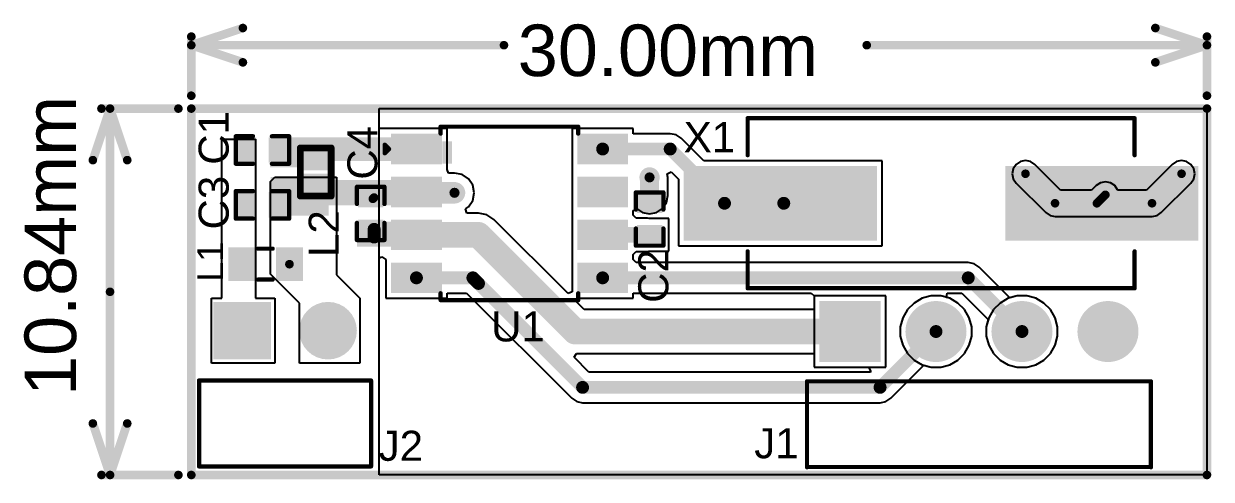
# Model space of a CAD drawing. Header units: millimetres. Extents: x -0.19 to 1.19, y -0.01 to 0.53.
import ezdxf

# ---------------------------------------------------------------- set-up
doc = ezdxf.new("R2010")
doc.units = ezdxf.units.MM
doc.header["$MEASUREMENT"] = 0
for name, color, linetype in [('BottomLayer', 5, 'Continuous'), ('BottomSolder', 6, 'Continuous'), ('Mechanical1', 6, 'Continuous'), ('Mechanical2', 216, 'Continuous'), ('MultiLayer', 9, 'Continuous'), ('PadHoleLayer', 156, 'Continuous'), ('TopLayer', 1, 'Continuous'), ('TopOverlay', 2, 'Continuous'), ('TopPaste', 8, 'Continuous'), ('TopSolder', 216, 'Continuous'), ('ViaHoleLayer', 16, 'Continuous')]:
    doc.layers.add(name, color=color, linetype=linetype)
doc.styles.add('Arial', font='arial.ttf', dxfattribs={"height": 0.2})

# ---------------------------------------------------------------- blocks, each defined once
blk = doc.blocks.new('HDR1X2__R_A_M_____1')
at = {"layer": 'BottomLayer'}
blk.add_hatch(color=5, dxfattribs=at).paths.add_polyline_path([(-0.02952755, 0.02952755), (0.02952755, 0.02952755), (0.02952755, -0.02952755), (-0.02952755, -0.02952755)])
h = blk.add_hatch(color=5, dxfattribs=at)
edge = h.paths.add_edge_path()
edge.add_arc((0.1, 0), 0.0295275, 0, 360)
at = {"layer": 'BottomSolder'}
blk.add_hatch(color=6, dxfattribs=at).paths.add_polyline_path([(-0.03352755, 0.03352755), (0.03352755, 0.03352755), (0.03352755, -0.03352755), (-0.03352755, -0.03352755)])
h = blk.add_hatch(color=6, dxfattribs=at)
edge = h.paths.add_edge_path()
edge.add_arc((0.1, 0), 0.0335275, 0, 360)
at = {"layer": 'MultiLayer'}
blk.add_hatch(color=9, dxfattribs=at).paths.add_polyline_path([(-0.02952755, 0.02952755), (0.02952755, 0.02952755), (0.02952755, -0.02952755), (-0.02952755, -0.02952755)])
h = blk.add_hatch(color=9, dxfattribs=at)
edge = h.paths.add_edge_path()
edge.add_arc((0.1, 0), 0.0295275, 0, 360)
at = {"layer": 'PadHoleLayer'}
h = blk.add_hatch(color=156, dxfattribs=at)
edge = h.paths.add_edge_path()
edge.add_arc((0, 0), 0.0177165, 0, 360)
h = blk.add_hatch(color=156, dxfattribs=at)
edge = h.paths.add_edge_path()
edge.add_arc((0.1, 0), 0.0177165, 0, 360)
at = {"layer": 'TopLayer'}
blk.add_hatch(color=1, dxfattribs=at).paths.add_polyline_path([(-0.02952755, 0.02952755), (0.02952755, 0.02952755), (0.02952755, -0.02952755), (-0.02952755, -0.02952755)])
h = blk.add_hatch(color=1, dxfattribs=at)
edge = h.paths.add_edge_path()
edge.add_arc((0.1, 0), 0.0295275, 0, 360)
at = {"layer": 'TopSolder'}
blk.add_hatch(color=216, dxfattribs=at).paths.add_polyline_path([(-0.03352755, 0.03352755), (0.03352755, 0.03352755), (0.03352755, -0.03352755), (-0.03352755, -0.03352755)])
h = blk.add_hatch(color=216, dxfattribs=at)
edge = h.paths.add_edge_path()
edge.add_arc((0.1, 0), 0.0335275, 0, 360)
at = {"layer": 'TopOverlay', "const_width": 0.005}
for points in [[(-0.05, -0.158), (-0.05, -0.058)], [(-0.05, -0.058), (0.15, -0.058)], [(0.15, -0.158), (0.15, -0.058)], [(-0.05, -0.158), (0.15, -0.158)]]:
    blk.add_lwpolyline(points, dxfattribs=at)
at = {"layer": 'TopOverlay', "const_width": 0.0025}
for points in [[(-0.05125, -0.058, 1), (-0.04875, -0.058, 1)], [(-0.05125, -0.058, 1), (-0.04875, -0.058, 1)], [(0.14875, -0.058, 1), (0.15125, -0.058, 1)], [(0.14875, -0.058, 1), (0.15125, -0.058, 1)], [(-0.05125, -0.158, 1), (-0.04875, -0.158, 1)], [(-0.05125, -0.158, 1), (-0.04875, -0.158, 1)], [(0.14875, -0.158, 1), (0.15125, -0.158, 1)], [(0.14875, -0.158, 1), (0.15125, -0.158, 1)]]:
    blk.add_lwpolyline(points, format="xyb", close=True, dxfattribs=at)
blk = doc.blocks.new('HDR1X4__R_A_M_____2')
at = {"layer": 'BottomLayer'}
blk.add_hatch(color=5, dxfattribs=at).paths.add_polyline_path([(-0.03149605, 0.03149605), (0.03149605, 0.03149605), (0.03149605, -0.03149605), (-0.03149605, -0.03149605)])
h = blk.add_hatch(color=5, dxfattribs=at)
edge = h.paths.add_edge_path()
edge.add_arc((0.1, 0), 0.031496, 0, 360)
h = blk.add_hatch(color=5, dxfattribs=at)
edge = h.paths.add_edge_path()
edge.add_arc((0.2, 0), 0.031496, 0, 360)
h = blk.add_hatch(color=5, dxfattribs=at)
edge = h.paths.add_edge_path()
edge.add_arc((0.3, 0), 0.031496, 0, 360)
at = {"layer": 'BottomSolder'}
blk.add_hatch(color=6, dxfattribs=at).paths.add_polyline_path([(-0.03549605, 0.03549605), (0.03549605, 0.03549605), (0.03549605, -0.03549605), (-0.03549605, -0.03549605)])
h = blk.add_hatch(color=6, dxfattribs=at)
edge = h.paths.add_edge_path()
edge.add_arc((0.1, 0), 0.035496, 0, 360)
h = blk.add_hatch(color=6, dxfattribs=at)
edge = h.paths.add_edge_path()
edge.add_arc((0.2, 0), 0.035496, 0, 360)
h = blk.add_hatch(color=6, dxfattribs=at)
edge = h.paths.add_edge_path()
edge.add_arc((0.3, 0), 0.035496, 0, 360)
at = {"layer": 'MultiLayer'}
blk.add_hatch(color=9, dxfattribs=at).paths.add_polyline_path([(-0.03149605, 0.03149605), (0.03149605, 0.03149605), (0.03149605, -0.03149605), (-0.03149605, -0.03149605)])
h = blk.add_hatch(color=9, dxfattribs=at)
edge = h.paths.add_edge_path()
edge.add_arc((0.1, 0), 0.031496, 0, 360)
h = blk.add_hatch(color=9, dxfattribs=at)
edge = h.paths.add_edge_path()
edge.add_arc((0.2, 0), 0.031496, 0, 360)
h = blk.add_hatch(color=9, dxfattribs=at)
edge = h.paths.add_edge_path()
edge.add_arc((0.3, 0), 0.031496, 0, 360)
at = {"layer": 'PadHoleLayer'}
h = blk.add_hatch(color=156, dxfattribs=at)
edge = h.paths.add_edge_path()
edge.add_arc((0, 0), 0.0187008, 0, 360)
h = blk.add_hatch(color=156, dxfattribs=at)
edge = h.paths.add_edge_path()
edge.add_arc((0.1, 0), 0.0187008, 0, 360)
h = blk.add_hatch(color=156, dxfattribs=at)
edge = h.paths.add_edge_path()
edge.add_arc((0.2, 0), 0.0187008, 0, 360)
h = blk.add_hatch(color=156, dxfattribs=at)
edge = h.paths.add_edge_path()
edge.add_arc((0.3, 0), 0.0187008, 0, 360)
at = {"layer": 'TopLayer'}
blk.add_hatch(color=1, dxfattribs=at).paths.add_polyline_path([(-0.03149605, 0.03149605), (0.03149605, 0.03149605), (0.03149605, -0.03149605), (-0.03149605, -0.03149605)])
h = blk.add_hatch(color=1, dxfattribs=at)
edge = h.paths.add_edge_path()
edge.add_arc((0.1, 0), 0.031496, 0, 360)
h = blk.add_hatch(color=1, dxfattribs=at)
edge = h.paths.add_edge_path()
edge.add_arc((0.2, 0), 0.031496, 0, 360)
h = blk.add_hatch(color=1, dxfattribs=at)
edge = h.paths.add_edge_path()
edge.add_arc((0.3, 0), 0.031496, 0, 360)
at = {"layer": 'TopSolder'}
blk.add_hatch(color=216, dxfattribs=at).paths.add_polyline_path([(-0.03549605, 0.03549605), (0.03549605, 0.03549605), (0.03549605, -0.03549605), (-0.03549605, -0.03549605)])
h = blk.add_hatch(color=216, dxfattribs=at)
edge = h.paths.add_edge_path()
edge.add_arc((0.1, 0), 0.035496, 0, 360)
h = blk.add_hatch(color=216, dxfattribs=at)
edge = h.paths.add_edge_path()
edge.add_arc((0.2, 0), 0.035496, 0, 360)
h = blk.add_hatch(color=216, dxfattribs=at)
edge = h.paths.add_edge_path()
edge.add_arc((0.3, 0), 0.035496, 0, 360)
at = {"layer": 'TopOverlay', "const_width": 0.005}
for points in [[(-0.05, -0.058), (0.3494976, -0.058)], [(-0.05, -0.158), (-0.05, -0.058)], [(0.35, -0.158), (0.35, -0.058)], [(-0.05, -0.1577184), (0.3494976, -0.1577184)]]:
    blk.add_lwpolyline(points, dxfattribs=at)
at = {"layer": 'TopOverlay', "const_width": 0.0025}
for points in [[(-0.05125, -0.058, 1), (-0.04875, -0.058, 1)], [(-0.05125, -0.058, 1), (-0.04875, -0.058, 1)], [(0.3482476, -0.058, 1), (0.3507476, -0.058, 1)], [(0.34875, -0.058, 1), (0.35125, -0.058, 1)], [(-0.05125, -0.1577184, 1), (-0.04875, -0.1577184, 1)], [(-0.05125, -0.158, 1), (-0.04875, -0.158, 1)], [(0.3482476, -0.1577184, 1), (0.3507476, -0.1577184, 1)], [(0.34875, -0.158, 1), (0.35125, -0.158, 1)]]:
    blk.add_lwpolyline(points, format="xyb", close=True, dxfattribs=at)
blk = doc.blocks.new('C___0402_3')
at = {"layer": 'TopLayer'}
for points in [[(-0.0275, -0.0125), (-0.0275, 0.0125), (-0.0095, 0.0125), (-0.0095, -0.0125)], [(0.0095, -0.0125), (0.0095, 0.0125), (0.0275, 0.0125), (0.0275, -0.0125)]]:
    blk.add_hatch(color=1, dxfattribs=at).paths.add_polyline_path(points)
at = {"layer": 'TopPaste'}
for points in [[(-0.0275, -0.0125), (-0.0275, 0.0125), (-0.0095, 0.0125), (-0.0095, -0.0125)], [(0.0095, -0.0125), (0.0095, 0.0125), (0.0275, 0.0125), (0.0275, -0.0125)]]:
    blk.add_hatch(color=8, dxfattribs=at).paths.add_polyline_path(points)
at = {"layer": 'TopSolder'}
for points in [[(-0.0298622, -0.0148622), (-0.0298622, 0.0148622), (-0.0071378, 0.0148622), (-0.0071378, -0.0148622)], [(0.0071378, -0.0148622), (0.0071378, 0.0148622), (0.0298622, 0.0148622), (0.0298622, -0.0148622)]]:
    blk.add_hatch(color=216, dxfattribs=at).paths.add_polyline_path(points)
at = {"layer": 'TopOverlay', "const_width": 0.005}
for points in [[(-0.011, 0.016), (-0.031, 0.016)], [(-0.031, -0.016), (-0.031, 0.016)], [(0.031, 0.016), (0.011, 0.016)], [(0.031, -0.016), (0.031, 0.016)], [(-0.011, -0.016), (-0.031, -0.016)], [(0.031, -0.016), (0.011, -0.016)]]:
    blk.add_lwpolyline(points, dxfattribs=at)
at = {"layer": 'TopOverlay', "const_width": 0.0025}
for points in [[(-0.03225, 0.016, 1), (-0.02975, 0.016, 1)], [(-0.03225, 0.016, 1), (-0.02975, 0.016, 1)], [(-0.01225, 0.016, 1), (-0.00975, 0.016, 1)], [(0.00975, 0.016, 1), (0.01225, 0.016, 1)], [(0.02975, 0.016, 1), (0.03225, 0.016, 1)], [(0.02975, 0.016, 1), (0.03225, 0.016, 1)], [(-0.03225, -0.016, 1), (-0.02975, -0.016, 1)], [(-0.03225, -0.016, 1), (-0.02975, -0.016, 1)], [(-0.01225, -0.016, 1), (-0.00975, -0.016, 1)], [(0.00975, -0.016, 1), (0.01225, -0.016, 1)], [(0.02975, -0.016, 1), (0.03225, -0.016, 1)], [(0.02975, -0.016, 1), (0.03225, -0.016, 1)]]:
    blk.add_lwpolyline(points, format="xyb", close=True, dxfattribs=at)
blk = doc.blocks.new('HC_49S_SMD_4')
at = {"layer": 'TopLayer'}
for points in [[(-0.2952756, 0.0393701), (-0.0787402, 0.0393701), (-0.0787402, -0.0393701), (-0.2952756, -0.0393701)], [(0.0787402, 0.0393701), (0.2952756, 0.0393701), (0.2952756, -0.0393701), (0.0787402, -0.0393701)]]:
    blk.add_hatch(color=1, dxfattribs=at).paths.add_polyline_path(points)
at = {"layer": 'TopPaste'}
for points in [[(-0.2952756, 0.0393701), (-0.0787402, 0.0393701), (-0.0787402, -0.0393701), (-0.2952756, -0.0393701)], [(0.0787402, 0.0393701), (0.2952756, 0.0393701), (0.2952756, -0.0393701), (0.0787402, -0.0393701)]]:
    blk.add_hatch(color=8, dxfattribs=at).paths.add_polyline_path(points)
at = {"layer": 'TopSolder'}
for points in [[(-0.2992756, 0.0433701), (-0.0747402, 0.0433701), (-0.0747402, -0.0433701), (-0.2992756, -0.0433701)], [(0.0747402, 0.0433701), (0.2992756, 0.0433701), (0.2992756, -0.0433701), (0.0747402, -0.0433701)]]:
    blk.add_hatch(color=216, dxfattribs=at).paths.add_polyline_path(points)
at = {"layer": 'TopOverlay', "const_width": 0.005}
for points in [[(-0.225, 0.056), (-0.225, 0.099)], [(-0.225, 0.099), (0.225, 0.099)], [(0.225, 0.056), (0.225, 0.099)], [(-0.225, -0.099), (-0.225, -0.056)], [(0.225, -0.099), (0.225, -0.056)], [(-0.225, -0.099), (0.225, -0.099)]]:
    blk.add_lwpolyline(points, dxfattribs=at)
at = {"layer": 'TopOverlay', "const_width": 0.0025}
for points in [[(-0.22625, 0.099, 1), (-0.22375, 0.099, 1)], [(-0.22625, 0.099, 1), (-0.22375, 0.099, 1)], [(0.22375, 0.099, 1), (0.22625, 0.099, 1)], [(0.22375, 0.099, 1), (0.22625, 0.099, 1)], [(-0.22625, 0.056, 1), (-0.22375, 0.056, 1)], [(0.22375, 0.056, 1), (0.22625, 0.056, 1)], [(-0.22625, -0.056, 1), (-0.22375, -0.056, 1)], [(0.22375, -0.056, 1), (0.22625, -0.056, 1)], [(-0.22625, -0.099, 1), (-0.22375, -0.099, 1)], [(-0.22625, -0.099, 1), (-0.22375, -0.099, 1)], [(0.22375, -0.099, 1), (0.22625, -0.099, 1)], [(0.22375, -0.099, 1), (0.22625, -0.099, 1)]]:
    blk.add_lwpolyline(points, format="xyb", close=True, dxfattribs=at)
blk = doc.blocks.new('SOP_8_5')
at = {"layer": 'TopLayer'}
for points in [[(-0.13385825, 0.08877955), (-0.08267715, 0.08877955), (-0.08267715, 0.06122045), (-0.13385825, 0.06122045)], [(0.08267715, 0.08877955), (0.13385825, 0.08877955), (0.13385825, 0.06122045), (0.08267715, 0.06122045)], [(-0.13385825, 0.03877955), (-0.08267715, 0.03877955), (-0.08267715, 0.01122045), (-0.13385825, 0.01122045)], [(0.08267715, 0.03877955), (0.13385825, 0.03877955), (0.13385825, 0.01122045), (0.08267715, 0.01122045)], [(-0.13385825, -0.01122045), (-0.08267715, -0.01122045), (-0.08267715, -0.03877955), (-0.13385825, -0.03877955)], [(0.08267715, -0.01122045), (0.13385825, -0.01122045), (0.13385825, -0.03877955), (0.08267715, -0.03877955)], [(-0.13385825, -0.06122045), (-0.08267715, -0.06122045), (-0.08267715, -0.08877955), (-0.13385825, -0.08877955)], [(0.08267715, -0.06122045), (0.13385825, -0.06122045), (0.13385825, -0.08877955), (0.08267715, -0.08877955)]]:
    blk.add_hatch(color=1, dxfattribs=at).paths.add_polyline_path(points)
at = {"layer": 'TopOverlay'}
blk.add_hatch(color=2, dxfattribs=at).paths.add_polyline_path([(-0.078, 0.058), (-0.067, 0.058), (-0.067, 0.084), (-0.078, 0.084)])
at = {"layer": 'TopPaste'}
for points in [[(-0.13385825, 0.08877955), (-0.08267715, 0.08877955), (-0.08267715, 0.06122045), (-0.13385825, 0.06122045)], [(0.08267715, 0.08877955), (0.13385825, 0.08877955), (0.13385825, 0.06122045), (0.08267715, 0.06122045)], [(-0.13385825, 0.03877955), (-0.08267715, 0.03877955), (-0.08267715, 0.01122045), (-0.13385825, 0.01122045)], [(0.08267715, 0.03877955), (0.13385825, 0.03877955), (0.13385825, 0.01122045), (0.08267715, 0.01122045)], [(-0.13385825, -0.01122045), (-0.08267715, -0.01122045), (-0.08267715, -0.03877955), (-0.13385825, -0.03877955)], [(0.08267715, -0.01122045), (0.13385825, -0.01122045), (0.13385825, -0.03877955), (0.08267715, -0.03877955)], [(-0.13385825, -0.06122045), (-0.08267715, -0.06122045), (-0.08267715, -0.08877955), (-0.13385825, -0.08877955)], [(0.08267715, -0.06122045), (0.13385825, -0.06122045), (0.13385825, -0.08877955), (0.08267715, -0.08877955)]]:
    blk.add_hatch(color=8, dxfattribs=at).paths.add_polyline_path(points)
at = {"layer": 'TopSolder'}
for points in [[(-0.13785825, 0.09277955), (-0.07867715, 0.09277955), (-0.07867715, 0.05722045), (-0.13785825, 0.05722045)], [(0.07867715, 0.09277955), (0.13785825, 0.09277955), (0.13785825, 0.05722045), (0.07867715, 0.05722045)], [(-0.13785825, 0.04277955), (-0.07867715, 0.04277955), (-0.07867715, 0.00722045), (-0.13785825, 0.00722045)], [(0.07867715, 0.04277955), (0.13785825, 0.04277955), (0.13785825, 0.00722045), (0.07867715, 0.00722045)], [(-0.13785825, -0.00722045), (-0.07867715, -0.00722045), (-0.07867715, -0.04277955), (-0.13785825, -0.04277955)], [(0.07867715, -0.00722045), (0.13785825, -0.00722045), (0.13785825, -0.04277955), (0.07867715, -0.04277955)], [(-0.13785825, -0.05722045), (-0.07867715, -0.05722045), (-0.07867715, -0.09277955), (-0.13785825, -0.09277955)], [(0.07867715, -0.05722045), (0.13785825, -0.05722045), (0.13785825, -0.09277955), (0.07867715, -0.09277955)]]:
    blk.add_hatch(color=216, dxfattribs=at).paths.add_polyline_path(points)
at = {"layer": 'TopOverlay', "const_width": 0.005}
for points in [[(-0.0801417, 0.101), (0.0798583, 0.101)], [(-0.0801417, 0.093), (-0.0801417, 0.101)], [(0.0798583, 0.093), (0.0798583, 0.101)], [(-0.1451417, 0.08), (-0.1401417, 0.075)], [(-0.1451417, 0.07), (-0.1451417, 0.08)], [(-0.1451417, 0.07), (-0.1401417, 0.075)], [(-0.0801417, -0.101), (-0.0801417, -0.093)], [(0.0798583, -0.101), (0.0798583, -0.093)], [(-0.0801417, -0.101), (0.0798583, -0.101)]]:
    blk.add_lwpolyline(points, dxfattribs=at)
at = {"layer": 'TopOverlay', "const_width": 0.0025}
for points in [[(-0.0813917, 0.101, 1), (-0.0788917, 0.101, 1)], [(-0.0813917, 0.101, 1), (-0.0788917, 0.101, 1)], [(0.0786083, 0.101, 1), (0.0811083, 0.101, 1)], [(0.0786083, 0.101, 1), (0.0811083, 0.101, 1)], [(-0.0813917, 0.093, 1), (-0.0788917, 0.093, 1)], [(0.0786083, 0.093, 1), (0.0811083, 0.093, 1)], [(-0.1463917, 0.08, 1), (-0.1438917, 0.08, 1)], [(-0.1463917, 0.08, 1), (-0.1438917, 0.08, 1)], [(-0.1463917, 0.07, 1), (-0.1438917, 0.07, 1)], [(-0.1463917, 0.07, 1), (-0.1438917, 0.07, 1)], [(-0.1413917, 0.075, 1), (-0.1388917, 0.075, 1)], [(-0.1413917, 0.075, 1), (-0.1388917, 0.075, 1)], [(-0.0813917, -0.093, 1), (-0.0788917, -0.093, 1)], [(0.0786083, -0.093, 1), (0.0811083, -0.093, 1)], [(-0.0813917, -0.101, 1), (-0.0788917, -0.101, 1)], [(-0.0813917, -0.101, 1), (-0.0788917, -0.101, 1)], [(0.0786083, -0.101, 1), (0.0811083, -0.101, 1)], [(0.0786083, -0.101, 1), (0.0811083, -0.101, 1)]]:
    blk.add_lwpolyline(points, format="xyb", close=True, dxfattribs=at)
blk = doc.blocks.new('IND_0402_6')
at = {"layer": 'TopLayer'}
for points in [[(-0.0216535, 0.011811), (-0.0059055, 0.011811), (-0.0059055, -0.011811), (-0.0216535, -0.011811)], [(0.0059056, 0.011811), (0.0216536, 0.011811), (0.0216536, -0.011811), (0.0059056, -0.011811)]]:
    blk.add_hatch(color=1, dxfattribs=at).paths.add_polyline_path(points)
at = {"layer": 'TopPaste'}
for points in [[(-0.0216535, 0.011811), (-0.0059055, 0.011811), (-0.0059055, -0.011811), (-0.0216535, -0.011811)], [(0.0059056, 0.011811), (0.0216536, 0.011811), (0.0216536, -0.011811), (0.0059056, -0.011811)]]:
    blk.add_hatch(color=8, dxfattribs=at).paths.add_polyline_path(points)
at = {"layer": 'TopSolder'}
for points in [[(-0.0256535, 0.015811), (-0.0019055, 0.015811), (-0.0019055, -0.015811), (-0.0256535, -0.015811)], [(0.0019056, 0.015811), (0.0256536, 0.015811), (0.0256536, -0.015811), (0.0019056, -0.015811)]]:
    blk.add_hatch(color=216, dxfattribs=at).paths.add_polyline_path(points)
at = {"layer": 'TopOverlay', "const_width": 0.007874}
for points in [[(-0.028, 0.018), (-0.028, -0.018)], [(-0.028, 0.018), (-0.012, 0.018)], [(-0.012, 0.018), (0.028, 0.018)], [(0.028, 0.018), (0.028, -0.018)], [(-0.028, -0.018), (-0.012, -0.018)], [(-0.012, -0.018), (0.028, -0.018)]]:
    blk.add_lwpolyline(points, dxfattribs=at)
at = {"layer": 'TopOverlay', "const_width": 0.003937}
for points in [[(-0.0299685, 0.018, 1), (-0.0260315, 0.018, 1)], [(-0.0299685, 0.018, 1), (-0.0260315, 0.018, 1)], [(-0.0139685, 0.018, 1), (-0.0100315, 0.018, 1)], [(-0.0139685, 0.018, 1), (-0.0100315, 0.018, 1)], [(0.0260315, 0.018, 1), (0.0299685, 0.018, 1)], [(0.0260315, 0.018, 1), (0.0299685, 0.018, 1)], [(-0.0299685, -0.018, 1), (-0.0260315, -0.018, 1)], [(-0.0299685, -0.018, 1), (-0.0260315, -0.018, 1)], [(-0.0139685, -0.018, 1), (-0.0100315, -0.018, 1)], [(-0.0139685, -0.018, 1), (-0.0100315, -0.018, 1)], [(0.0260315, -0.018, 1), (0.0299685, -0.018, 1)], [(0.0260315, -0.018, 1), (0.0299685, -0.018, 1)]]:
    blk.add_lwpolyline(points, format="xyb", close=True, dxfattribs=at)
blk = doc.blocks.new('IND_0603__1608_M_______7')
at = {"layer": 'TopLayer'}
for points in [[(-0.03937, 0.01574805), (-0.015748, 0.01574805), (-0.015748, -0.01574805), (-0.03937, -0.01574805)], [(0.0157481, 0.01574805), (0.0393701, 0.01574805), (0.0393701, -0.01574805), (0.0157481, -0.01574805)]]:
    blk.add_hatch(color=1, dxfattribs=at).paths.add_polyline_path(points)
at = {"layer": 'TopPaste'}
for points in [[(-0.03937, 0.01574805), (-0.015748, 0.01574805), (-0.015748, -0.01574805), (-0.03937, -0.01574805)], [(0.0157481, 0.01574805), (0.0393701, 0.01574805), (0.0393701, -0.01574805), (0.0157481, -0.01574805)]]:
    blk.add_hatch(color=8, dxfattribs=at).paths.add_polyline_path(points)
at = {"layer": 'TopSolder'}
for points in [[(-0.04337, 0.01974805), (-0.011748, 0.01974805), (-0.011748, -0.01974805), (-0.04337, -0.01974805)], [(0.0117481, 0.01974805), (0.0433701, 0.01974805), (0.0433701, -0.01974805), (0.0117481, -0.01974805)]]:
    blk.add_hatch(color=216, dxfattribs=at).paths.add_polyline_path(points)
at = {"layer": 'TopOverlay', "const_width": 0.005}
for points in [[(0.009, 0.018), (-0.008, 0.018)], [(0.009, -0.018), (-0.008, -0.018)]]:
    blk.add_lwpolyline(points, dxfattribs=at)
at = {"layer": 'TopOverlay', "const_width": 0.0025}
for points in [[(-0.00925, 0.018, 1), (-0.00675, 0.018, 1)], [(0.00775, 0.018, 1), (0.01025, 0.018, 1)], [(-0.00925, -0.018, 1), (-0.00675, -0.018, 1)], [(0.00775, -0.018, 1), (0.01025, -0.018, 1)]]:
    blk.add_lwpolyline(points, format="xyb", close=True, dxfattribs=at)
blk = doc.blocks.new('C___0402_8')
at = {"layer": 'TopLayer'}
for points in [[(-0.0275, -0.0125), (-0.0275, 0.0125), (-0.0095, 0.0125), (-0.0095, -0.0125)], [(0.0095, -0.0125), (0.0095, 0.0125), (0.0275, 0.0125), (0.0275, -0.0125)]]:
    blk.add_hatch(color=1, dxfattribs=at).paths.add_polyline_path(points)
at = {"layer": 'TopPaste'}
for points in [[(-0.0275, -0.0125), (-0.0275, 0.0125), (-0.0095, 0.0125), (-0.0095, -0.0125)], [(0.0095, -0.0125), (0.0095, 0.0125), (0.0275, 0.0125), (0.0275, -0.0125)]]:
    blk.add_hatch(color=8, dxfattribs=at).paths.add_polyline_path(points)
at = {"layer": 'TopSolder'}
for points in [[(-0.0298622, -0.0148622), (-0.0298622, 0.0148622), (-0.0071378, 0.0148622), (-0.0071378, -0.0148622)], [(0.0071378, -0.0148622), (0.0071378, 0.0148622), (0.0298622, 0.0148622), (0.0298622, -0.0148622)]]:
    blk.add_hatch(color=216, dxfattribs=at).paths.add_polyline_path(points)
at = {"layer": 'TopOverlay', "const_width": 0.005}
for points in [[(-0.031, 0.016), (-0.031, -0.016)], [(-0.011, 0.016), (-0.031, 0.016)], [(0.031, 0.016), (0.011, 0.016)], [(0.031, 0.016), (0.031, -0.016)], [(-0.011, -0.016), (-0.031, -0.016)], [(0.031, -0.016), (0.011, -0.016)]]:
    blk.add_lwpolyline(points, dxfattribs=at)
at = {"layer": 'TopOverlay', "const_width": 0.0025}
for points in [[(-0.03225, 0.016, 1), (-0.02975, 0.016, 1)], [(-0.03225, 0.016, 1), (-0.02975, 0.016, 1)], [(-0.01225, 0.016, 1), (-0.00975, 0.016, 1)], [(0.00975, 0.016, 1), (0.01225, 0.016, 1)], [(0.02975, 0.016, 1), (0.03225, 0.016, 1)], [(0.02975, 0.016, 1), (0.03225, 0.016, 1)], [(-0.03225, -0.016, 1), (-0.02975, -0.016, 1)], [(-0.03225, -0.016, 1), (-0.02975, -0.016, 1)], [(-0.01225, -0.016, 1), (-0.00975, -0.016, 1)], [(0.00975, -0.016, 1), (0.01225, -0.016, 1)], [(0.02975, -0.016, 1), (0.03225, -0.016, 1)], [(0.02975, -0.016, 1), (0.03225, -0.016, 1)]]:
    blk.add_lwpolyline(points, format="xyb", close=True, dxfattribs=at)
blk = doc.blocks.new('C___0402_9')
at = {"layer": 'TopLayer'}
for points in [[(-0.0275, -0.0125), (-0.0275, 0.0125), (-0.0095, 0.0125), (-0.0095, -0.0125)], [(0.0095, -0.0125), (0.0095, 0.0125), (0.0275, 0.0125), (0.0275, -0.0125)]]:
    blk.add_hatch(color=1, dxfattribs=at).paths.add_polyline_path(points)
at = {"layer": 'TopPaste'}
for points in [[(-0.0275, -0.0125), (-0.0275, 0.0125), (-0.0095, 0.0125), (-0.0095, -0.0125)], [(0.0095, -0.0125), (0.0095, 0.0125), (0.0275, 0.0125), (0.0275, -0.0125)]]:
    blk.add_hatch(color=8, dxfattribs=at).paths.add_polyline_path(points)
at = {"layer": 'TopSolder'}
for points in [[(-0.0298622, -0.0148622), (-0.0298622, 0.0148622), (-0.0071378, 0.0148622), (-0.0071378, -0.0148622)], [(0.0071378, -0.0148622), (0.0071378, 0.0148622), (0.0298622, 0.0148622), (0.0298622, -0.0148622)]]:
    blk.add_hatch(color=216, dxfattribs=at).paths.add_polyline_path(points)
at = {"layer": 'TopOverlay', "const_width": 0.005}
for points in [[(-0.031, 0.016), (-0.031, -0.016)], [(-0.031, 0.016), (-0.011, 0.016)], [(0.011, 0.016), (0.031, 0.016)], [(0.031, 0.016), (0.031, -0.016)], [(-0.031, -0.016), (-0.011, -0.016)], [(0.011, -0.016), (0.031, -0.016)]]:
    blk.add_lwpolyline(points, dxfattribs=at)
at = {"layer": 'TopOverlay', "const_width": 0.0025}
for points in [[(-0.03225, 0.016, 1), (-0.02975, 0.016, 1)], [(-0.03225, 0.016, 1), (-0.02975, 0.016, 1)], [(-0.01225, 0.016, 1), (-0.00975, 0.016, 1)], [(0.00975, 0.016, 1), (0.01225, 0.016, 1)], [(0.02975, 0.016, 1), (0.03225, 0.016, 1)], [(0.02975, 0.016, 1), (0.03225, 0.016, 1)], [(-0.03225, -0.016, 1), (-0.02975, -0.016, 1)], [(-0.03225, -0.016, 1), (-0.02975, -0.016, 1)], [(-0.01225, -0.016, 1), (-0.00975, -0.016, 1)], [(0.00975, -0.016, 1), (0.01225, -0.016, 1)], [(0.02975, -0.016, 1), (0.03225, -0.016, 1)], [(0.02975, -0.016, 1), (0.03225, -0.016, 1)]]:
    blk.add_lwpolyline(points, format="xyb", close=True, dxfattribs=at)
blk = doc.blocks.new('C___0402_10')
at = {"layer": 'TopLayer'}
for points in [[(-0.0275, -0.0125), (-0.0275, 0.0125), (-0.0095, 0.0125), (-0.0095, -0.0125)], [(0.0095, -0.0125), (0.0095, 0.0125), (0.0275, 0.0125), (0.0275, -0.0125)]]:
    blk.add_hatch(color=1, dxfattribs=at).paths.add_polyline_path(points)
at = {"layer": 'TopPaste'}
for points in [[(-0.0275, -0.0125), (-0.0275, 0.0125), (-0.0095, 0.0125), (-0.0095, -0.0125)], [(0.0095, -0.0125), (0.0095, 0.0125), (0.0275, 0.0125), (0.0275, -0.0125)]]:
    blk.add_hatch(color=8, dxfattribs=at).paths.add_polyline_path(points)
at = {"layer": 'TopSolder'}
for points in [[(-0.0298622, -0.0148622), (-0.0298622, 0.0148622), (-0.0071378, 0.0148622), (-0.0071378, -0.0148622)], [(0.0071378, -0.0148622), (0.0071378, 0.0148622), (0.0298622, 0.0148622), (0.0298622, -0.0148622)]]:
    blk.add_hatch(color=216, dxfattribs=at).paths.add_polyline_path(points)
at = {"layer": 'TopOverlay', "const_width": 0.005}
for points in [[(-0.031, -0.016), (-0.031, 0.016)], [(-0.031, 0.016), (-0.011, 0.016)], [(0.011, 0.016), (0.031, 0.016)], [(0.031, -0.016), (0.031, 0.016)], [(-0.031, -0.016), (-0.011, -0.016)], [(0.011, -0.016), (0.031, -0.016)]]:
    blk.add_lwpolyline(points, dxfattribs=at)
at = {"layer": 'TopOverlay', "const_width": 0.0025}
for points in [[(-0.03225, 0.016, 1), (-0.02975, 0.016, 1)], [(-0.03225, 0.016, 1), (-0.02975, 0.016, 1)], [(-0.01225, 0.016, 1), (-0.00975, 0.016, 1)], [(0.00975, 0.016, 1), (0.01225, 0.016, 1)], [(0.02975, 0.016, 1), (0.03225, 0.016, 1)], [(0.02975, 0.016, 1), (0.03225, 0.016, 1)], [(-0.03225, -0.016, 1), (-0.02975, -0.016, 1)], [(-0.03225, -0.016, 1), (-0.02975, -0.016, 1)], [(-0.01225, -0.016, 1), (-0.00975, -0.016, 1)], [(0.00975, -0.016, 1), (0.01225, -0.016, 1)], [(0.02975, -0.016, 1), (0.03225, -0.016, 1)], [(0.02975, -0.016, 1), (0.03225, -0.016, 1)]]:
    blk.add_lwpolyline(points, format="xyb", close=True, dxfattribs=at)

msp = doc.modelspace()

# ---------------------------------------------------------------- hatches: boundary and pattern name
at = {"layer": 'BottomLayer'}
h = msp.add_hatch(color=5, dxfattribs=at)
edge = h.paths.add_edge_path()
edge.add_arc((0.5328996, 0.3464745), 0.011811, 0, 360)
h = msp.add_hatch(color=5, dxfattribs=at)
edge = h.paths.add_edge_path()
edge.add_arc((0.3060866, 0.3285354), 0.011811, 0, 360)
at = {"layer": 'TopLayer'}
for points in [[(0.1590467, 0.3933008), (0.0913775, 0.3933008), (0.0913775, 0.3583882), (0.1590467, 0.3583882)], [(0.0922559, 0.3657558), (0.2874015, 0.3657558), (0.2874015, 0.393315), (0.0922559, 0.393315)], [(0.0921732, 0.3020354), (0.1598424, 0.3020354), (0.1598424, 0.3468582), (0.0921732, 0.3468582)], [(0.0922559, 0.3140354), (0.2874015, 0.3140354), (0.2874015, 0.343315), (0.0922559, 0.343315)], [(0.1925984, 0.2657558), (0.2874016, 0.2657558), (0.2874016, 0.2950354), (0.1925984, 0.2950354)]]:
    msp.add_hatch(color=1, dxfattribs=at).paths.add_polyline_path(points)
h = msp.add_hatch(color=1, dxfattribs=at)
edge = h.paths.add_edge_path()
edge.add_arc((0.5328996, 0.3464745), 0.011811, 0, 360)
h = msp.add_hatch(color=1, dxfattribs=at)
edge = h.paths.add_edge_path()
edge.add_arc((0.3060866, 0.3285354), 0.011811, 0, 360)
at = {"layer": 'ViaHoleLayer'}
h = msp.add_hatch(color=16, dxfattribs=at)
edge = h.paths.add_edge_path()
edge.add_arc((0.5328996, 0.3464745), 0.0059055, 0, 360)
h = msp.add_hatch(color=16, dxfattribs=at)
edge = h.paths.add_edge_path()
edge.add_arc((0.3060866, 0.3285354), 0.0059055, 0, 360)

# ---------------------------------------------------------------- linework, layer by layer
at = {"layer": 'BottomLayer'}
for p, q in [((0.2184943, 0), (0.2184943, 0.4265827)), ((0.2184943, 0.4265827), (1.1811024, 0.4265827)), ((1.1811024, 0.4265827), (1.1811024, 0)), ((0.807496, 0.2085118), (0.724504, 0.2085118)), ((0.724504, 0.2085118), (0.724504, 0.1255198)), ((0.807496, 0.1255198), (0.807496, 0.2085118)), ((0.8605369, 0.2085118), (0.8499831, 0.2056839)), ((0.8714631, 0.2085118), (0.8605369, 0.2085118)), ((0.8820169, 0.2056839), (0.8714631, 0.2085118)), ((0.9605369, 0.2085118), (0.9499831, 0.2056839)), ((0.9714631, 0.2085118), (0.9605369, 0.2085118)), ((0.9820169, 0.2056839), (0.9714631, 0.2085118)), ((0.8405208, 0.2002209), (0.8327949, 0.192495)), ((0.8499831, 0.2056839), (0.8405208, 0.2002209)), ((0.8914792, 0.2002209), (0.8820169, 0.2056839)), ((0.8992051, 0.192495), (0.8914792, 0.2002209)), ((0.9405208, 0.2002209), (0.9327949, 0.192495)), ((0.9499831, 0.2056839), (0.9405208, 0.2002209)), ((0.9914792, 0.2002209), (0.9820169, 0.2056839)), ((0.9992051, 0.192495), (0.9914792, 0.2002209)), ((0.8273319, 0.1830327), (0.824504, 0.1724789)), ((0.8327949, 0.192495), (0.8273319, 0.1830327)), ((0.9046681, 0.1830327), (0.8992051, 0.192495)), ((0.907496, 0.1724789), (0.9046681, 0.1830327)), ((0.9273319, 0.1830327), (0.924504, 0.1724789)), ((0.9327949, 0.192495), (0.9273319, 0.1830327)), ((1.0046681, 0.1830327), (0.9992051, 0.192495)), ((1.007496, 0.1724789), (1.0046681, 0.1830327)), ((0.824504, 0.1724789), (0.824504, 0.1615527)), ((0.907496, 0.1615527), (0.907496, 0.1724789)), ((0.924504, 0.1724789), (0.924504, 0.1615527)), ((1.007496, 0.1615527), (1.007496, 0.1724789)), ((0.824504, 0.1615527), (0.8273319, 0.1509989)), ((0.9046681, 0.1509989), (0.907496, 0.1615527)), ((0.924504, 0.1615527), (0.9273319, 0.1509989)), ((1.0046681, 0.1509989), (1.007496, 0.1615527)), ((0.8273319, 0.1509989), (0.8327949, 0.1415366)), ((0.8327949, 0.1415366), (0.8405208, 0.1338107)), ((0.8914792, 0.1338107), (0.8992051, 0.1415366)), ((0.8992051, 0.1415366), (0.9046681, 0.1509989)), ((0.9273319, 0.1509989), (0.9327949, 0.1415366)), ((0.9327949, 0.1415366), (0.9405208, 0.1338107)), ((0.9914792, 0.1338107), (0.9992051, 0.1415366)), ((0.9992051, 0.1415366), (1.0046681, 0.1509989)), ((0.724504, 0.1255198), (0.807496, 0.1255198)), ((0.8405208, 0.1338107), (0.8499831, 0.1283477)), ((0.8499831, 0.1283477), (0.8605369, 0.1255198)), ((0.8605369, 0.1255198), (0.8714631, 0.1255198)), ((0.8714631, 0.1255198), (0.8820169, 0.1283477)), ((0.8820169, 0.1283477), (0.8914792, 0.1338107)), ((0.9405208, 0.1338107), (0.9499831, 0.1283477)), ((0.9499831, 0.1283477), (0.9605369, 0.1255198)), ((0.9605369, 0.1255198), (0.9714631, 0.1255198)), ((0.9714631, 0.1255198), (0.9820169, 0.1283477)), ((0.9820169, 0.1283477), (0.9914792, 0.1338107)), ((1.1811024, 0), (0.2184943, 0))]:
    msp.add_line(p, q, dxfattribs=at)
at = {"layer": 'Mechanical1', "const_width": 0.01}
for points in [[(0, 0.5004016), (0.06, 0.5204016)], [(1.1211024, 0.5204016), (1.1811024, 0.5004016)], [(0, 0.4415827), (0, 0.5104016)], [(1.1811024, 0.4415827), (1.1811024, 0.5104016)], [(0, 0.5004016), (0.06, 0.4804016)], [(0, 0.5004016), (0.3636142, 0.5004016)], [(0.7854881, 0.5004016), (1.1811024, 0.5004016)], [(1.1211024, 0.4804016), (1.1811024, 0.5004016)], [(-0.1144882, 0.3665827), (-0.0944882, 0.4265827)], [(-0.1044882, 0.4265827), (-0.015, 0.4265827)], [(-0.0944882, 0.4265827), (-0.0744882, 0.3665827)], [(-0.0944882, 0.2132913), (-0.0944882, 0.4265827)], [(-0.0944882, 0), (-0.0944882, 0.2132913)], [(-0.1144882, 0.06), (-0.0944882, 0)], [(-0.0944882, 0), (-0.0744882, 0.06)], [(-0.1044882, 0), (-0.015, 0)]]:
    msp.add_lwpolyline(points, dxfattribs=at)
at = {"layer": 'Mechanical1', "const_width": 0.005}
for points in [[(0.0575, 0.5204016, 1), (0.0625, 0.5204016, 1)], [(1.1186024, 0.5204016, 1), (1.1236024, 0.5204016, 1)], [(-0.0025, 0.5104016, 1), (0.0025, 0.5104016, 1)], [(1.1786024, 0.5104016, 1), (1.1836024, 0.5104016, 1)], [(-0.0025, 0.5004016, 1), (0.0025, 0.5004016, 1)], [(-0.0025, 0.5004016, 1), (0.0025, 0.5004016, 1)], [(-0.0025, 0.5004016, 1), (0.0025, 0.5004016, 1)], [(0.3611142, 0.5004016, 1), (0.3661142, 0.5004016, 1)], [(0.7829881, 0.5004016, 1), (0.7879881, 0.5004016, 1)], [(1.1786024, 0.5004016, 1), (1.1836024, 0.5004016, 1)], [(1.1786024, 0.5004016, 1), (1.1836024, 0.5004016, 1)], [(1.1786024, 0.5004016, 1), (1.1836024, 0.5004016, 1)], [(0.0575, 0.4804016, 1), (0.0625, 0.4804016, 1)], [(1.1186024, 0.4804016, 1), (1.1236024, 0.4804016, 1)], [(-0.0025, 0.4415827, 1), (0.0025, 0.4415827, 1)], [(1.1786024, 0.4415827, 1), (1.1836024, 0.4415827, 1)], [(-0.1069882, 0.4265827, 1), (-0.1019882, 0.4265827, 1)], [(-0.0969882, 0.4265827, 1), (-0.0919882, 0.4265827, 1)], [(-0.0969882, 0.4265827, 1), (-0.0919882, 0.4265827, 1)], [(-0.0969882, 0.4265827, 1), (-0.0919882, 0.4265827, 1)], [(-0.0175, 0.4265827, 1), (-0.0125, 0.4265827, 1)], [(-0.1169882, 0.3665827, 1), (-0.1119882, 0.3665827, 1)], [(-0.0769882, 0.3665827, 1), (-0.0719882, 0.3665827, 1)], [(-0.0969882, 0.2132913, 1), (-0.0919882, 0.2132913, 1)], [(-0.0969882, 0.2132913, 1), (-0.0919882, 0.2132913, 1)], [(-0.1169882, 0.06, 1), (-0.1119882, 0.06, 1)], [(-0.0769882, 0.06, 1), (-0.0719882, 0.06, 1)], [(-0.1069882, 0, 1), (-0.1019882, 0, 1)], [(-0.0969882, 0, 1), (-0.0919882, 0, 1)], [(-0.0969882, 0, 1), (-0.0919882, 0, 1)], [(-0.0969882, 0, 1), (-0.0919882, 0, 1)], [(-0.0175, 0, 1), (-0.0125, 0, 1)]]:
    msp.add_lwpolyline(points, format="xyb", close=True, dxfattribs=at)
at = {"layer": 'Mechanical2', "const_width": 0.01}
for points in [[(0, 0), (0, 0.4265827)], [(0, 0.4265827), (1.1811024, 0.4265827)], [(1.1811024, 0), (1.1811024, 0.4265827)], [(0, 0), (1.1811024, 0)]]:
    msp.add_lwpolyline(points, dxfattribs=at)
at = {"layer": 'Mechanical2', "const_width": 0.005}
for points in [[(-0.0025, 0.4265827, 1), (0.0025, 0.4265827, 1)], [(-0.0025, 0.4265827, 1), (0.0025, 0.4265827, 1)], [(1.1786024, 0.4265827, 1), (1.1836024, 0.4265827, 1)], [(1.1786024, 0.4265827, 1), (1.1836024, 0.4265827, 1)], [(-0.0025, 0, 1), (0.0025, 0, 1)], [(-0.0025, 0, 1), (0.0025, 0, 1)], [(1.1786024, 0, 1), (1.1836024, 0, 1)], [(1.1786024, 0, 1), (1.1836024, 0, 1)]]:
    msp.add_lwpolyline(points, format="xyb", close=True, dxfattribs=at)
at = {"layer": 'TopLayer'}
for p, q in [((0.2184943, 0.4035109), (0.2184943, 0.4265827)), ((0.2184943, 0.4265827), (1.1811024, 0.4265827)), ((1.1811024, 0.4265827), (1.1811024, 0)), ((0.2874016, 0.4035109), (0.2184943, 0.4035109)), ((0.288387, 0.4033149), (0.2874016, 0.4035109)), ((0.2974015, 0.4033149), (0.288387, 0.4033149)), ((0.2974015, 0.3943004), (0.2974015, 0.4033149)), ((0.5139369, 0.4033149), (0.4427559, 0.4033149)), ((0.4427559, 0.4033149), (0.4427559, 0.3557561)), ((0.5139369, 0.3973782), (0.5139369, 0.4033149)), ((0.0354331, 0.2057559), (0.0354331, 0.391074)), ((0.0354331, 0.391074), (0.0748031, 0.391074)), ((0.0748031, 0.391074), (0.074803, 0.2057559)), ((0.2975975, 0.393315), (0.2974015, 0.3943004)), ((0.2975975, 0.3657558), (0.2975975, 0.393315)), ((0.5568894, 0.3973782), (0.5139369, 0.3973782)), ((0.5637176, 0.39602), (0.5568894, 0.3973782)), ((0.5695062, 0.3921522), (0.5637176, 0.39602)), ((0.5959418, 0.3657166), (0.5695062, 0.3921522)), ((0.2974015, 0.3647704), (0.2975975, 0.3657558)), ((0.2974015, 0.355756), (0.2974015, 0.3647704)), ((0.8032436, 0.3657166), (0.5959418, 0.3657166)), ((0.8032436, 0.2669764), (0.8032436, 0.3657166)), ((0.959258, 0.361531), (0.9559427, 0.3565693)), ((0.9642197, 0.3648463), (0.959258, 0.361531)), ((0.9700724, 0.3660105), (0.9642197, 0.3648463)), ((0.9759251, 0.3648463), (0.9700724, 0.3660105)), ((0.9808868, 0.361531), (0.9759251, 0.3648463)), ((1.0107774, 0.3316404), (0.9808868, 0.361531)), ((1.1407605, 0.361531), (1.1108699, 0.3316404)), ((1.1457222, 0.3648463), (1.1407605, 0.361531)), ((1.1515749, 0.3660105), (1.1457222, 0.3648463)), ((1.1574277, 0.3648463), (1.1515749, 0.3660105)), ((1.1623893, 0.361531), (1.1574277, 0.3648463)), ((1.1657046, 0.3565694), (1.1623893, 0.361531)), ((0.0922559, 0.3418582), (0.0972217, 0.3468583)), ((0.0972217, 0.3468583), (0.169, 0.3468582)), ((0.169, 0.3468582), (0.1689999, 0.2328538)), ((0.2974016, 0.355756), (0.2974015, 0.355756)), ((0.2991405, 0.3514762), (0.2974016, 0.355756)), ((0.3060866, 0.3514762), (0.2991405, 0.3514762)), ((0.3148657, 0.3497299), (0.3060866, 0.3514762)), ((0.3223082, 0.344757), (0.3148657, 0.3497299)), ((0.4427559, 0.3557561), (0.4427557, 0.3557561)), ((0.4427557, 0.3557561), (0.4427557, 0.3533147)), ((0.4427557, 0.3533147), (0.4427559, 0.3533147)), ((0.4427559, 0.3533147), (0.4427559, 0.308315)), ((0.553483, 0.350637), (0.5580911, 0.3531001)), ((0.554311, 0.3464745), (0.553483, 0.350637)), ((0.554311, 0.3255), (0.554311, 0.3464745)), ((0.5580911, 0.3531001), (0.5667082, 0.344483)), ((0.9559427, 0.3565693), (0.9547785, 0.3507166)), ((0.9547785, 0.3507166), (0.9559427, 0.3448639)), ((1.1668688, 0.3507166), (1.1657046, 0.3565694)), ((1.1657046, 0.3448639), (1.1668688, 0.3507166)), ((0.0922559, 0.2713347), (0.0922559, 0.3418582)), ((0.3272811, 0.3373145), (0.3223082, 0.344757)), ((0.3290274, 0.3285354), (0.3272811, 0.3373145)), ((0.5667082, 0.344483), (0.5667082, 0.2669764)), ((0.9559427, 0.3448639), (0.959258, 0.3399022)), ((0.959258, 0.3399022), (0.9936281, 0.3055321)), ((1.0468148, 0.3316404), (1.0107774, 0.3316404)), ((1.0521773, 0.3370029), (1.0468148, 0.3316404)), ((1.057139, 0.3403182), (1.0521773, 0.3370029)), ((1.0629917, 0.3414824), (1.057139, 0.3403182)), ((1.0688444, 0.3403182), (1.0629917, 0.3414824)), ((1.0738061, 0.3370029), (1.0688444, 0.3403182)), ((1.0771214, 0.3320412), (1.0738061, 0.3370029)), ((1.0772011, 0.3316404), (1.0771214, 0.3320412)), ((1.1108699, 0.3316404), (1.0772011, 0.3316404)), ((1.1280192, 0.3055321), (1.1623893, 0.3399022)), ((1.1623893, 0.3399022), (1.1657046, 0.3448639)), ((0.3223082, 0.3123138), (0.3272811, 0.3197563)), ((0.3272811, 0.3197563), (0.3290274, 0.3285354)), ((0.5526812, 0.3173062), (0.554311, 0.3255)), ((0.3188831, 0.3100252), (0.3223082, 0.3123138)), ((0.3203998, 0.3050252), (0.3188831, 0.3100252)), ((0.3338583, 0.3050252), (0.3203998, 0.3050252)), ((0.3436128, 0.3030849), (0.3338583, 0.3050252)), ((0.4427559, 0.308315), (0.4427558, 0.3057559)), ((0.4427558, 0.3057559), (0.4427559, 0.3007558)), ((0.5139369, 0.3077661), (0.5189369, 0.3095731)), ((0.513937, 0.3024432), (0.5139369, 0.3077661)), ((0.5189369, 0.3095731), (0.5247058, 0.3057184)), ((0.5247058, 0.3057184), (0.5328996, 0.3040886)), ((0.5328996, 0.3040886), (0.5410934, 0.3057184)), ((0.5410934, 0.3057184), (0.5480397, 0.3103599)), ((0.5480397, 0.3103599), (0.5526812, 0.3173062)), ((0.9936281, 0.3055321), (0.9985898, 0.3022168)), ((1.1230575, 0.3022168), (1.1280192, 0.3055321)), ((0.3518823, 0.2975594), (0.3436128, 0.3030849)), ((0.4381365, 0.2113052), (0.3518823, 0.2975594)), ((0.4427559, 0.3007558), (0.4427559, 0.258315)), ((0.5174725, 0.2989076), (0.513937, 0.3024432)), ((0.5305, 0.2989076), (0.5174725, 0.2989076)), ((0.5325492, 0.2985), (0.5305, 0.2989076)), ((0.5555, 0.2985), (0.5325492, 0.2985)), ((0.5555, 0.2605), (0.5555, 0.2985)), ((0.9985898, 0.3022168), (1.0044425, 0.3010526)), ((1.0044425, 0.3010526), (1.1172048, 0.3010526)), ((1.1172048, 0.3010526), (1.1230575, 0.3022168)), ((0.0922559, 0.2337558), (0.0922559, 0.2713347)), ((0.5667082, 0.2669764), (0.8032436, 0.2669764)), ((0.2184943, 0.2527354), (0.221499, 0.2539872)), ((0.2184943, 0), (0.2184943, 0.2527354)), ((0.221499, 0.2539872), (0.2262205, 0.2510096)), ((0.2262205, 0.2510096), (0.2262205, 0.2057559)), ((0.4427559, 0.258315), (0.4427558, 0.2557559)), ((0.4427558, 0.2557559), (0.4427559, 0.2507558)), ((0.4427559, 0.2507558), (0.4427559, 0.2132187)), ((0.513937, 0.2566276), (0.5174725, 0.2601632)), ((0.513937, 0.2509138), (0.513937, 0.2566276)), ((0.5174725, 0.2473782), (0.513937, 0.2509138)), ((0.5174725, 0.2601632), (0.5305, 0.2601632)), ((0.5305, 0.2601632), (0.5321932, 0.2605)), ((0.5321932, 0.2605), (0.5555, 0.2605)), ((0.9034804, 0.2473782), (0.5174725, 0.2473782)), ((0.9103086, 0.24602), (0.9034804, 0.2473782)), ((0.9160972, 0.2421522), (0.9103086, 0.24602)), ((0.9520197, 0.2062296), (0.9160972, 0.2421522)), ((0.1259842, 0.2000275), (0.0922559, 0.2337558)), ((0.1689999, 0.2328538), (0.1960984, 0.2057558)), ((0.2974015, 0.2057559), (0.2974015, 0.2116926)), ((0.2974015, 0.2116926), (0.3200737, 0.2116926)), ((0.3200737, 0.2116926), (0.321377, 0.2103893)), ((0.321377, 0.2103893), (0.3213774, 0.210389)), ((0.3213774, 0.210389), (0.442383, 0.0893835)), ((0.4427559, 0.2132187), (0.4381365, 0.2113052)), ((0.5139369, 0.2057559), (0.5139369, 0.2116926)), ((0.5139369, 0.2116926), (0.7208215, 0.2116926)), ((0.7208215, 0.2116926), (0.724504, 0.2085117)), ((0.724504, 0.2085117), (0.724504, 0.1925056)), ((0.8782525, 0.2066926), (0.8789107, 0.2116926)), ((0.8789107, 0.2116926), (0.8960896, 0.2116926)), ((0.8960896, 0.2116926), (0.9267862, 0.1809961)), ((0.9605369, 0.2085118), (0.9520197, 0.2062296)), ((0.9714631, 0.2085118), (0.9605369, 0.2085118)), ((0.9820169, 0.2056839), (0.9714631, 0.2085118)), ((0.023622, 0.13), (0.023622, 0.2057559)), ((0.023622, 0.2057559), (0.0354331, 0.2057559)), ((0.074803, 0.2057559), (0.0972402, 0.2057559)), ((0.0972402, 0.2057559), (0.0972402, 0.13)), ((0.1259842, 0.13), (0.1259842, 0.2000275)), ((0.1960984, 0.2057558), (0.1960983, 0.13)), ((0.2262205, 0.2057559), (0.2974015, 0.2057559)), ((0.4483052, 0.2011365), (0.4502187, 0.2057559)), ((0.4569361, 0.1925056), (0.4483052, 0.2011365)), ((0.4502187, 0.2057559), (0.5139369, 0.2057559)), ((0.8820169, 0.2056839), (0.8782525, 0.2066926)), ((0.8914792, 0.2002209), (0.8820169, 0.2056839)), ((0.8992051, 0.192495), (0.8914792, 0.2002209)), ((0.9914792, 0.2002209), (0.9820169, 0.2056839)), ((0.9992051, 0.192495), (0.9914792, 0.2002209)), ((0.724504, 0.1925056), (0.4569361, 0.1925056)), ((0.9046681, 0.1830327), (0.8992051, 0.192495)), ((0.907496, 0.1724789), (0.9046681, 0.1830327)), ((0.9267862, 0.1809961), (0.924504, 0.1724789)), ((1.0046681, 0.1830327), (0.9992051, 0.192495)), ((1.007496, 0.1724789), (1.0046681, 0.1830327)), ((0.907496, 0.1615527), (0.907496, 0.1724789)), ((0.924504, 0.1724789), (0.924504, 0.1615527)), ((1.007496, 0.1615527), (1.007496, 0.1724789)), ((0.9046681, 0.1509989), (0.907496, 0.1615527)), ((0.924504, 0.1615527), (0.9273319, 0.1509989)), ((1.0046681, 0.1509989), (1.007496, 0.1615527)), ((0.4452335, 0.137), (0.4477786, 0.141526)), ((0.4477786, 0.141526), (0.724504, 0.141526)), ((0.724504, 0.141526), (0.724504, 0.1255198)), ((0.8914792, 0.1338107), (0.8992051, 0.1415366)), ((0.8992051, 0.1415366), (0.9046681, 0.1509989)), ((0.9273319, 0.1509989), (0.9327949, 0.1415366)), ((0.9327949, 0.1415366), (0.9405208, 0.1338107)), ((0.9914792, 0.1338107), (0.9992051, 0.1415366)), ((0.9992051, 0.1415366), (1.0046681, 0.1509989)), ((0.0972402, 0.13), (0.023622, 0.13)), ((0.1960983, 0.13), (0.1259842, 0.13)), ((0.4623907, 0.1198428), (0.4452335, 0.137)), ((0.724504, 0.1255198), (0.7874568, 0.1255198)), ((0.7874568, 0.1255198), (0.7901293, 0.1205198)), ((0.813601, 0.0893832), (0.8520197, 0.127802)), ((0.8520197, 0.127802), (0.8605369, 0.1255198)), ((0.8605369, 0.1255198), (0.8714631, 0.1255198)), ((0.8714631, 0.1255198), (0.8820169, 0.1283477)), ((0.8820169, 0.1283477), (0.8914792, 0.1338107)), ((0.9405208, 0.1338107), (0.9499831, 0.1283477)), ((0.9499831, 0.1283477), (0.9605369, 0.1255198)), ((0.9605369, 0.1255198), (0.9714631, 0.1255198)), ((0.9714631, 0.1255198), (0.9820169, 0.1283477)), ((0.9820169, 0.1283477), (0.9914792, 0.1338107)), ((0.789677, 0.1198428), (0.4623907, 0.1198428)), ((0.7901293, 0.1205198), (0.789677, 0.1198428)), ((0.442383, 0.0893835), (0.4423832, 0.0893832)), ((0.4423832, 0.0893832), (0.4481719, 0.0855154)), ((0.4481719, 0.0855154), (0.455, 0.0841572)), ((0.455, 0.0841572), (0.8009842, 0.0841572)), ((0.8009842, 0.0841572), (0.8078124, 0.0855154)), ((0.8078124, 0.0855154), (0.813601, 0.0893832)), ((1.1811024, 0), (0.2184943, 0))]:
    msp.add_line(p, q, dxfattribs=at)
for points, const_width in [([(0.4783464, 0.3795354), (0.5568894, 0.3795354)], 0.015), ([(0.5568894, 0.3795354), (0.6200783, 0.3163465)], 0.015), ([(0.5328996, 0.3255), (0.5328996, 0.3464745)], 0.022), ([(0.9700724, 0.3507166), (1.0044425, 0.3163465)], 0.01), ([(1.1172048, 0.3163465), (1.1515749, 0.3507166)], 0.01), ([(0.260811, 0.3285354), (0.3060866, 0.3285354)], 0.025), ([(0.2110807, 0.3215177), (0.2125984, 0.3230354)], 0.01), ([(0.6200783, 0.3163465), (0.6889759, 0.3163465)], 0.015), ([(1.0044425, 0.3163465), (1.0531497, 0.3163465)], 0.01), ([(1.0531497, 0.3163465), (1.0629917, 0.3261885)], 0.01), ([(1.0531497, 0.3163465), (1.1172048, 0.3163465)], 0.01), ([(0.2125984, 0.2770354), (0.2125984, 0.2860354)], 0.015), ([(0.261811, 0.2795354), (0.3338583, 0.2795354)], 0.03), ([(0.3338583, 0.2795354), (0.4463779, 0.1670158)], 0.03), ([(0.4783464, 0.2795354), (0.5305, 0.2795354)], 0.018), ([(0.1140866, 0.2453937), (0.1141732, 0.2454803)], 0.01), ([(0.261811, 0.2295354), (0.3274646, 0.2295354)], 0.015), ([(0.3274646, 0.2295354), (0.3339939, 0.223006)], 0.015), ([(0.4783464, 0.2295354), (0.9034804, 0.2295354)], 0.015), ([(0.9034804, 0.2295354), (0.966, 0.1670158)], 0.015), ([(0.3339939, 0.223006), (0.333994, 0.223006)], 0.015), ([(0.333994, 0.223006), (0.455, 0.102)], 0.015), ([(0.4463779, 0.1670158), (0.766, 0.1670158)], 0.03), ([(0.8009842, 0.102), (0.866, 0.1670158)], 0.015), ([(0.455, 0.102), (0.8009842, 0.102)], 0.015)]:
    msp.add_lwpolyline(points, dxfattribs=dict(at, const_width=const_width))
for points, const_width in [([(0.4745964, 0.3795354, 1), (0.4820964, 0.3795354, 1)], 0.0075), ([(0.5531394, 0.3795354, 1), (0.5606394, 0.3795354, 1)], 0.0075), ([(0.5531394, 0.3795354, 1), (0.5606394, 0.3795354, 1)], 0.0075), ([(0.5273996, 0.3464745, 1), (0.5383996, 0.3464745, 1)], 0.011), ([(0.9675724, 0.3507166, 1), (0.9725724, 0.3507166, 1)], 0.005), ([(1.1490749, 0.3507166, 1), (1.1540749, 0.3507166, 1)], 0.005), ([(0.254561, 0.3285354, 1), (0.267061, 0.3285354, 1)], 0.0125), ([(0.2998366, 0.3285354, 1), (0.3123366, 0.3285354, 1)], 0.0125), ([(0.5273996, 0.3255, 1), (0.5383996, 0.3255, 1)], 0.011), ([(0.2085807, 0.3215177, 1), (0.2135807, 0.3215177, 1)], 0.005), ([(0.2100984, 0.3230354, 1), (0.2150984, 0.3230354, 1)], 0.005), ([(0.6163283, 0.3163465, 1), (0.6238283, 0.3163465, 1)], 0.0075), ([(0.6163283, 0.3163465, 1), (0.6238283, 0.3163465, 1)], 0.0075), ([(0.6852259, 0.3163465, 1), (0.6927259, 0.3163465, 1)], 0.0075), ([(1.0019425, 0.3163465, 1), (1.0069425, 0.3163465, 1)], 0.005), ([(1.0019425, 0.3163465, 1), (1.0069425, 0.3163465, 1)], 0.005), ([(1.0506497, 0.3163465, 1), (1.0556497, 0.3163465, 1)], 0.005), ([(1.0506497, 0.3163465, 1), (1.0556497, 0.3163465, 1)], 0.005), ([(1.0506497, 0.3163465, 1), (1.0556497, 0.3163465, 1)], 0.005), ([(1.0604917, 0.3261885, 1), (1.0654917, 0.3261885, 1)], 0.005), ([(1.1147048, 0.3163465, 1), (1.1197048, 0.3163465, 1)], 0.005), ([(1.1147048, 0.3163465, 1), (1.1197048, 0.3163465, 1)], 0.005), ([(0.2088484, 0.2860354, 1), (0.2163484, 0.2860354, 1)], 0.0075), ([(0.254311, 0.2795354, 1), (0.269311, 0.2795354, 1)], 0.015), ([(0.3263583, 0.2795354, 1), (0.3413583, 0.2795354, 1)], 0.015), ([(0.3263583, 0.2795354, 1), (0.3413583, 0.2795354, 1)], 0.015), ([(0.2088484, 0.2770354, 1), (0.2163484, 0.2770354, 1)], 0.0075), ([(0.4738464, 0.2795354, 1), (0.4828464, 0.2795354, 1)], 0.009), ([(0.526, 0.2795354, 1), (0.535, 0.2795354, 1)], 0.009), ([(0.1115866, 0.2453937, 1), (0.1165866, 0.2453937, 1)], 0.005), ([(0.1116732, 0.2454803, 1), (0.1166732, 0.2454803, 1)], 0.005), ([(0.258061, 0.2295354, 1), (0.265561, 0.2295354, 1)], 0.0075), ([(0.3237146, 0.2295354, 1), (0.3312146, 0.2295354, 1)], 0.0075), ([(0.3237146, 0.2295354, 1), (0.3312146, 0.2295354, 1)], 0.0075), ([(0.4745964, 0.2295354, 1), (0.4820964, 0.2295354, 1)], 0.0075), ([(0.8997304, 0.2295354, 1), (0.9072304, 0.2295354, 1)], 0.0075), ([(0.8997304, 0.2295354, 1), (0.9072304, 0.2295354, 1)], 0.0075), ([(0.3302439, 0.223006, 1), (0.3377439, 0.223006, 1)], 0.0075), ([(0.3302439, 0.223006, 1), (0.3377439, 0.223006, 1)], 0.0075), ([(0.330244, 0.223006, 1), (0.337744, 0.223006, 1)], 0.0075), ([(0.330244, 0.223006, 1), (0.337744, 0.223006, 1)], 0.0075), ([(0.4388779, 0.1670158, 1), (0.4538779, 0.1670158, 1)], 0.015), ([(0.4388779, 0.1670158, 1), (0.4538779, 0.1670158, 1)], 0.015), ([(0.7585, 0.1670158, 1), (0.7735, 0.1670158, 1)], 0.015), ([(0.86225, 0.1670158, 1), (0.86975, 0.1670158, 1)], 0.0075), ([(0.96225, 0.1670158, 1), (0.96975, 0.1670158, 1)], 0.0075), ([(0.45125, 0.102, 1), (0.45875, 0.102, 1)], 0.0075), ([(0.45125, 0.102, 1), (0.45875, 0.102, 1)], 0.0075), ([(0.7972342, 0.102, 1), (0.8047342, 0.102, 1)], 0.0075), ([(0.7972342, 0.102, 1), (0.8047342, 0.102, 1)], 0.0075)]:
    msp.add_lwpolyline(points, format="xyb", close=True, dxfattribs=dict(at, const_width=const_width))

# ---------------------------------------------------------------- block references
for name, p in [('HC_49S_SMD_4', (0.8719838, 0.3163465)), ('SOP_8_5', (0.3700787, 0.3045354)), ('C___0402_10', (0.0827559, 0.3783543)), ('HDR1X2__R_A_M_____1', (0.059, 0.168)), ('HDR1X4__R_A_M_____2', (0.766, 0.1670158))]:
    msp.add_blockref(name, p)
for name, p, rotation in [('IND_0402_6', (0.144685, 0.3527638), 90), ('C___0402_8', (0.0827559, 0.3144724), 180), ('C___0402_3', (0.2085984, 0.3045354), 270), ('C___0402_9', (0.533, 0.298), 90), ('IND_0603__1608_M_______7', (0.0866142, 0.2454803), 180)]:
    msp.add_blockref(name, p, dxfattribs=dict(rotation=rotation))

# ---------------------------------------------------------------- texts
at = {"layer": 'Mechanical1', "style": 'Arial'}
msp.add_text('30.00mm', height=0.06, dxfattribs=at).set_placement((0.3796142, 0.4644113))
msp.add_text('10.84mm', height=0.06, rotation=90, dxfattribs=at).set_placement((-0.1339529, 0.0920314))
at = {"layer": 'TopOverlay', "style": 'Arial'}
for s, height, p in [('C1', 0.035, (0.0434942, 0.3612097)), ('C4', 0.035, (0.2164943, 0.3438428)), ('C3', 0.035, (0.0434943, 0.2858428)), ('L2', 0.035, (0.1714943, 0.2538428)), ('L1', 0.03, (0.0369951, 0.2250065)), ('C2', 0.035, (0.5547794, 0.2003782))]:
    msp.add_text(s, height=height, rotation=90, dxfattribs=at).set_placement(p)
for s, p in [('X1', (0.572616, 0.3758207)), ('U1', (0.3486742, 0.1555057)), ('J2', (0.2178428, 0.0165057)), ('J1', (0.6546742, 0.0195057))]:
    msp.add_text(s, height=0.035, dxfattribs=at).set_placement(p)

doc.saveas('drawing.dxf')
